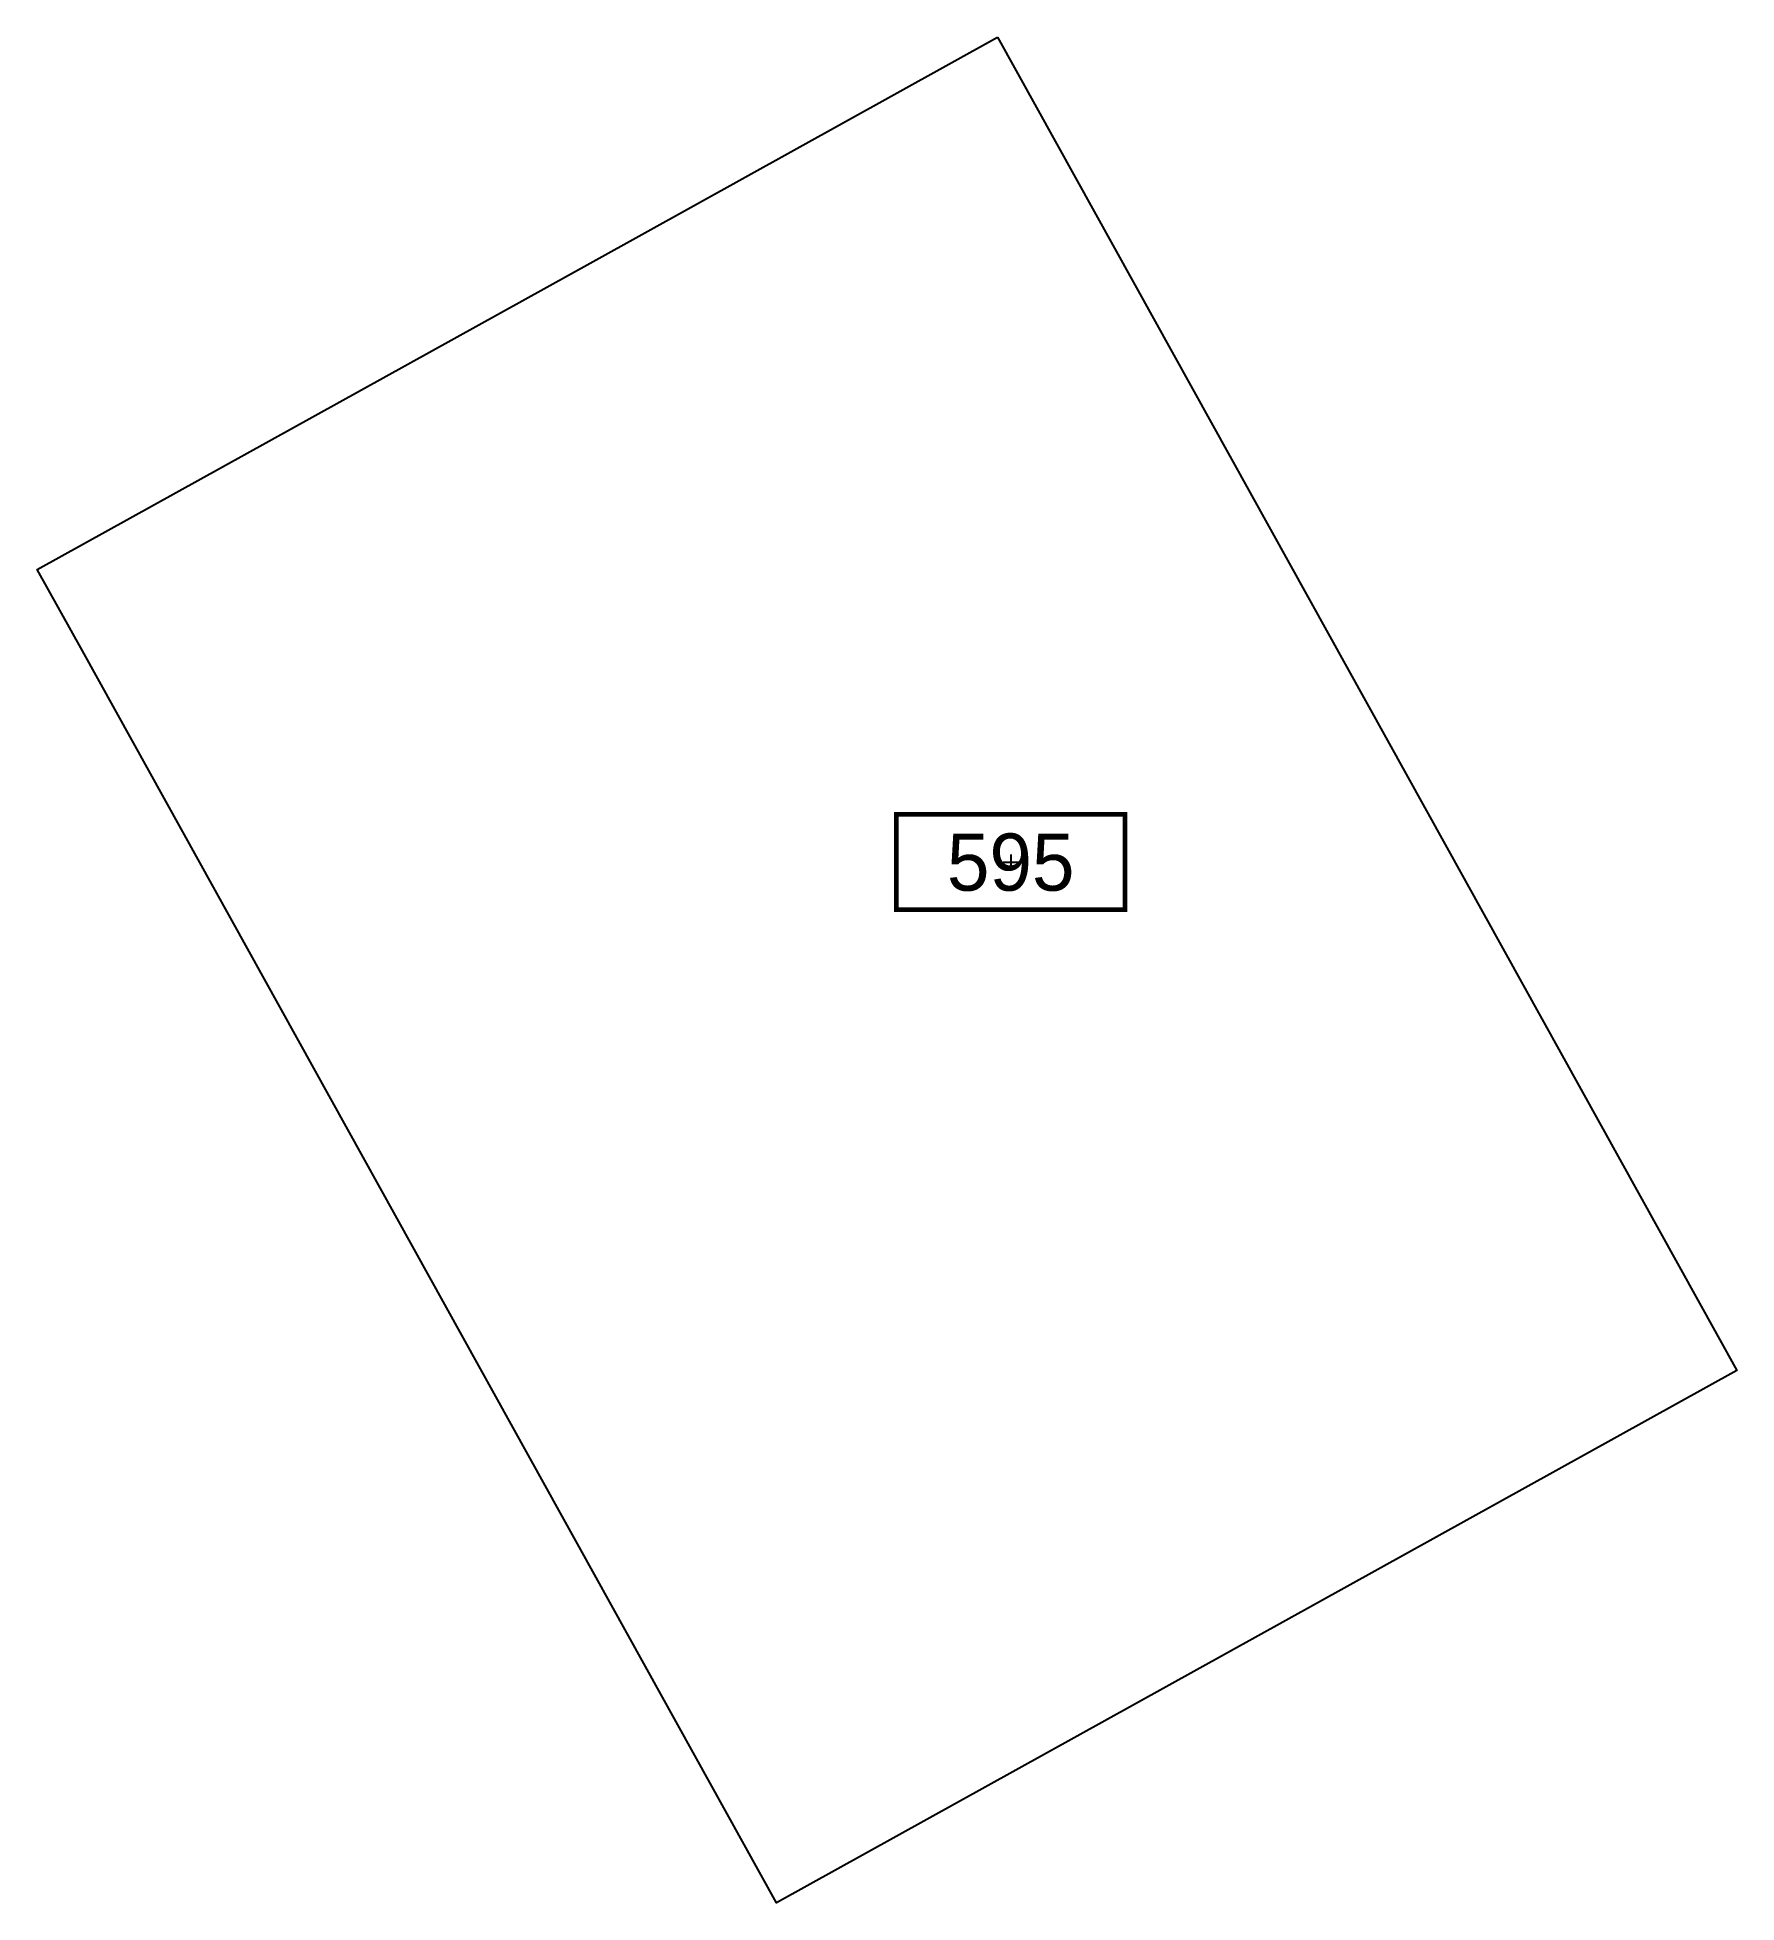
# Model space of a CAD drawing. Extents: x 185610.6 to 185638.5, y 655958.6 to 655989.2.
import ezdxf
from ezdxf.enums import TextEntityAlignment as Align

# ---------------------------------------------------------------- set-up
doc = ezdxf.new("R2010")
doc.units = 0
doc.layers.add('pcell', color=160, linetype='Continuous')
doc.layers.add('scellno', color=160, linetype='Continuous')
doc.styles.add('Hebtxt', font='hebtxt.shx')

# ---------------------------------------------------------------- blocks, each defined once
blk = doc.blocks.new('Cellno')
at = {"color": 2}
for points in [[(-0.4, 0), (0.4, 0)], [(0, 0.4), (0, -0.4)]]:
    blk.add_lwpolyline(points, dxfattribs=at)
at = {"layer": 'scellno', "const_width": 0.25}
blk.add_lwpolyline([(6, 2.5), (-6, 2.5), (-6, -2.5), (6, -2.5)], close=True, dxfattribs=at)
at = {"layer": 'scellno', "style": 'Hebtxt'}
blk.add_attdef('CELLNO', text='', height=3, dxfattribs=at).set_placement((0, 0), align=Align.MIDDLE)
at = {"layer": 'scellno', "style": 'Hebtxt', "flags": 1}
for tag, p in [('CODE', (-0.287, -6)), ('AREA', (0.213, -8.967))]:
    blk.add_attdef(tag, text='', height=2.5, dxfattribs=at).set_placement(p, align=Align.CENTER)

msp = doc.modelspace()

# ---------------------------------------------------------------- linework, layer by layer
at = {"layer": 'pcell'}
msp.add_lwpolyline([(185626.392, 655989.24), (185638.514, 655967.376), (185622.771, 655958.648), (185611.39, 655979.18), (185610.649, 655980.512), (185619.762, 655985.564)], close=True, dxfattribs=at)

# ---------------------------------------------------------------- block references
at = {"layer": 'scellno', "xscale": 0.3124619297743951, "yscale": 0.3124619297743951, "zscale": 0.3124619297743951}
msp.add_blockref('Cellno', (185626.61, 655975.714), dxfattribs=at).add_auto_attribs({'CELLNO': '595'})

doc.saveas('drawing.dxf')
